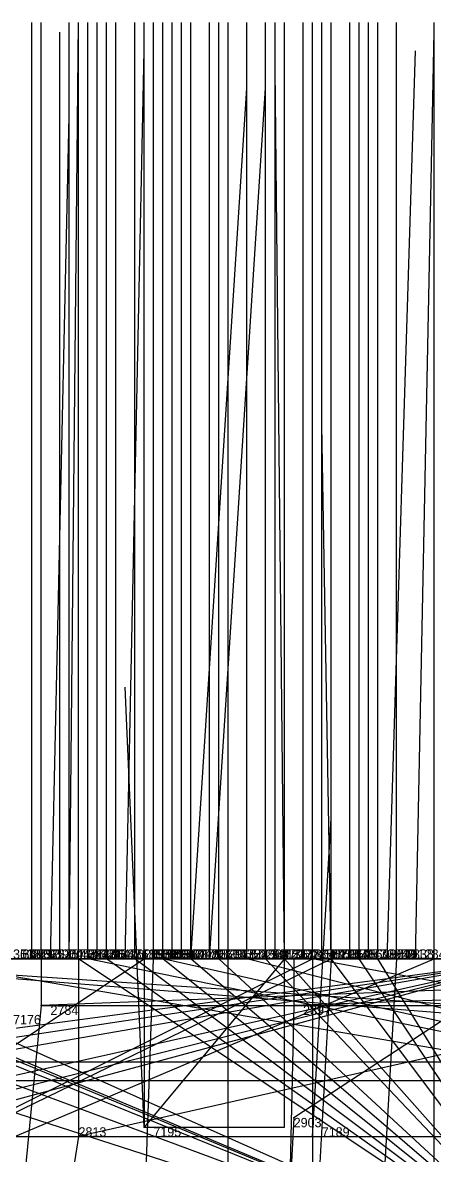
# Model space of a CAD drawing. Extents: x -0.07 to 1.1, y -0.07 to 1.1.
# Drawn here: x 0.266 to 0.31, y 0.979 to 1.1 of the extents above; entities that cross this region are included whole.
import ezdxf

# ---------------------------------------------------------------- set-up
doc = ezdxf.new("R2010")
doc.units = 0
for name, color, linetype in [('Clients', 3, 'CONTINUOUS'), ('Facilities', 3, 'CONTINUOUS'), ('Facilities_lines', 3, 'CONTINUOUS'), ('Min_max_boxes', 1, 'CONTINUOUS'), ('Normals', 1, 'CONTINUOUS'), ('Source_points', 5, 'CONTINUOUS'), ('Text', 3, 'CONTINUOUS')]:
    doc.layers.add(name, color=color, linetype=linetype)

msp = doc.modelspace()

# ---------------------------------------------------------------- linework, layer by layer
at = {"layer": 'Clients', "color": 5}
for p in [(0.267, 1, 0.108), (0.268, 1, 0.459), (0.271, 1, 0.752), (0.272, 1, 0.16), (0.273, 1, 0.24), (0.273, 1, 0.335), (0.273, 1, 0.511), (0.273, 1, 0.759), (0.273, 1, 0.834), (0.274, 1, 0.63), (0.275, 1, 0.215), (0.275, 1, 0.58), (0.276, 1, 0.719), (0.278, 1, 0.153), (0.278, 1, 0.43), (0.279, 1, 0.409), (0.279, 1, 0.587), (0.279, 1, 0.838), (0.28, 1, 0.344), (0.281, 1, 0.168), (0.281, 1, 0.265), (0.281, 1, 0.707), (0.281, 1, 0.793), (0.281, 1, 0.794), (0.282, 1, 0.451), (0.283, 1, 0.537), (0.284, 1, 0.132), (0.284, 1, 0.511), (0.286, 1, 0.825), (0.287, 1, 0.2), (0.287, 1, 0.548), (0.288, 1, 0.459), (0.29, 1, 0.364), (0.29, 1, 0.814), (0.29, 1, 0.811), (0.292, 1, 0.189), (0.292, 1, 0.134), (0.293, 1, 0.641), (0.294, 1, 0.296), (0.294, 1, 0.508), (0.296, 1, 0.746), (0.297, 1, 0.114), (0.297, 1, 0.591), (0.297, 1, 0.869), (0.298, 1, 0.567), (0.299, 1, 0.206), (0.299, 1, 0.007), (0.299, 1, 0.992), (0.299, 1, 0.883), (0.301, 1, 0.504), (0.302, 1, 0.125), (0.302, 1, 0.188), (0.303, 1, 0.376), (0.303, 1, 0.553), (0.304, 1, 0.291), (0.306, 1, 0.013), (0.306, 1, 0.658), (0.31, 1, 0.875), (0.268, 0.995), (0.295, 0.995), (0.295, 0.983), (0.279, 0.982, 1), (0.272, 0.981)]:
    msp.add_point(p, dxfattribs=at)
at = {"layer": 'Facilities', "color": 3}
for p in [(0.268, 1, 0.098), (0.269, 1, 0.019), (0.27, 1, 0.93), (0.271, 1, 0.914), (0.277, 1, 0.95), (0.284, 1, 0.035), (0.286, 1, 0.037), (0.294, 1, 0.892), (0.294, 1, 0.967), (0.304, 1, 0.048), (0.305, 1, 0.958), (0.308, 1, 0.071), (0.31, 1, 0.096), (0.297, 0.981, 1)]:
    msp.add_point(p, dxfattribs=at)
at = {"layer": 'Facilities_lines', "color": 3}
for p, q in [((0.027, 1, 0.46), (0.268, 1, 0.459)), ((0.027, 1, 0.46), (0.282, 1, 0.451)), ((0.027, 1, 0.46), (0.288, 1, 0.459)), ((0.027, 1, 0.618), (0.274, 1, 0.63)), ((0.068, 1, 0.64), (0.293, 1, 0.641)), ((0.072, 1, 0.482), (0.301, 1, 0.504)), ((0.072, 1, 0.482), (0.278, 1, 0.43)), ((0.072, 1, 0.482), (0.273, 1, 0.511)), ((0.072, 1, 0.482), (0.284, 1, 0.511)), ((0.072, 1, 0.482), (0.294, 1, 0.508)), ((0.075, 1, 0.438), (0.279, 1, 0.409)), ((0.075, 1, 0.438), (0.316, 1, 0.431)), ((0.075, 1, 0.658), (0.306, 1, 0.658)), ((0.075, 1, 0.658), (0.317, 1, 0.657)), ((0.075, 1, 0.658), (0.317, 1, 0.653)), ((0.075, 1, 0.658), (0.321, 1, 0.649)), ((0.078, 1, 0.664), (0.332, 1, 0.664)), ((0.078, 1, 0.664), (0.322, 1, 0.663)), ((0.08, 1, 0.629), (0.275, 1, 0.58)), ((0.08, 1, 0.629), (0.279, 1, 0.587)), ((0.08, 1, 0.629), (0.32, 1, 0.626)), ((0.083, 1, 0.567), (0.283, 1, 0.537)), ((0.083, 1, 0.567), (0.298, 1, 0.567)), ((0.083, 1, 0.567), (0.297, 1, 0.591)), ((0.083, 1, 0.567), (0.287, 1, 0.548)), ((0.083, 1, 0.567), (0.303, 1, 0.553)), ((0.093, 1, 0.388), (0.312, 1, 0.387)), ((0.103, 1, 0.414), (0.332, 1, 0.411)), ((0.103, 1, 0.414), (0.318, 1, 0.409)), ((0.103, 1, 0.414), (0.342, 1, 0.402)), ((0.109, 1, 0.32), (0.273, 1, 0.335)), ((0.112, 1, 0.357), (0.348, 1, 0.34)), ((0.112, 1, 0.357), (0.332, 1, 0.354)), ((0.112, 1, 0.357), (0.29, 1, 0.364)), ((0.112, 1, 0.357), (0.338, 1, 0.363)), ((0.112, 1, 0.357), (0.28, 1, 0.344)), ((0.112, 1, 0.357), (0.303, 1, 0.376)), ((0.112, 1, 0.357), (0.315, 1, 0.365)), ((0.321, 1, 0.02), (0.126, 0.974)), ((0.321, 1, 0.02), (0.135, 0.972)), ((0.268, 1, 0.098), (0.141, 1, 0.232)), ((0.321, 1, 0.02), (0.171, 0.974)), ((0.172, 1, 0.961), (0.332, 1, 1)), ((0.321, 1, 0.02), (0.21, 0.97)), ((0.321, 1, 0.02), (0.213, 0.973)), ((0.326, 0.964), (0.214, 1, 0.111)), ((0.225, 0.964, 1), (0.299, 1, 0.883)), ((0.225, 0.964, 1), (0.31, 1, 0.875)), ((0.225, 0.964, 1), (0.297, 1, 0.869)), ((0.225, 0.964, 1), (0.279, 1, 0.838)), ((0.326, 0.964), (0.229, 1, 0.193)), ((0.31, 1, 0.096), (0.23, 1, 0.001)), ((0.234, 1, 0.978), (0.489, 1, 0.872)), ((0.234, 1, 0.978), (0.386, 1, 0.863)), ((0.234, 1, 0.978), (0.338, 1, 0.765)), ((0.234, 1, 0.978), (0.286, 1, 0.825)), ((0.234, 1, 0.978), (0.392, 1, 0.879)), ((0.234, 1, 0.978), (0.281, 1, 0.793)), ((0.234, 1, 0.978), (0.273, 1, 0.759)), ((0.321, 1, 0.02), (0.236, 0.981)), ((0.326, 0.964), (0.237, 1, 0.194)), ((0.326, 0.964), (0.239, 1, 0.116)), ((0.239, 1, 0.899), (0.359, 0.992, 1)), ((0.239, 1, 0.899), (0.376, 0.989, 1)), ((0.239, 1, 0.899), (0.299, 1, 0.992)), ((0.326, 0.964), (0.24, 1, 0.213)), ((0.24, 1, 0.922), (0.281, 1, 0.707)), ((0.24, 1, 0.922), (0.276, 1, 0.719)), ((0.24, 1, 0.922), (0.271, 1, 0.752)), ((0.24, 1, 0.922), (0.296, 1, 0.746)), ((0.24, 1, 0.922), (0.322, 1, 0.74)), ((0.24, 1, 0.922), (0.319, 1, 0.738)), ((0.326, 0.964), (0.245, 1, 0.133)), ((0.365, 0.981, 1), (0.254, 1, 0.852)), ((0.31, 1, 0.096), (0.261, 1, 0.198)), ((0.31, 1, 0.096), (0.267, 1, 0.108)), ((0.398, 1, 0.053), (0.268, 0.995)), ((0.356, 1, 0.035), (0.272, 0.981)), ((0.326, 0.964), (0.272, 1, 0.16)), ((0.31, 1, 0.096), (0.273, 1, 0.24)), ((0.365, 0.981, 1), (0.273, 1, 0.834)), ((0.326, 0.964), (0.275, 1, 0.215)), ((0.326, 0.964), (0.278, 1, 0.153)), ((0.294, 1, 0.892), (0.279, 0.982, 1)), ((0.326, 0.964), (0.281, 1, 0.168)), ((0.326, 0.964), (0.281, 1, 0.265)), ((0.365, 0.981, 1), (0.281, 1, 0.794)), ((0.326, 0.964), (0.284, 1, 0.132)), ((0.326, 0.964), (0.287, 1, 0.2)), ((0.377, 1, 0.98), (0.29, 1, 0.814)), ((0.365, 0.981, 1), (0.29, 1, 0.811)), ((0.31, 1, 0.096), (0.292, 1, 0.189)), ((0.326, 0.964), (0.292, 1, 0.134)), ((0.326, 0.964), (0.294, 1, 0.296)), ((0.429, 1, 0.018), (0.295, 0.995)), ((0.321, 1, 0.02), (0.295, 0.983)), ((0.543, 0.954), (0.297, 1, 0.114)), ((0.326, 0.964), (0.299, 1, 0.206)), ((0.362, 1, 0.062), (0.299, 1, 0.007)), ((0.31, 1, 0.096), (0.302, 1, 0.125)), ((0.326, 0.964), (0.302, 1, 0.188)), ((0.326, 0.964), (0.304, 1, 0.291)), ((0.31, 1, 0.096), (0.306, 1, 0.013)), ((0.31, 1, 0.096), (0.367, 1, 0.232)), ((0.31, 1, 0.096), (0.399, 1, 0.223)), ((0.31, 1, 0.096), (0.384, 1, 0.25)), ((0.31, 1, 0.096), (0.362, 1, 0.184)), ((0.31, 1, 0.096), (0.354, 1, 0.235)), ((0.31, 1, 0.096), (0.343, 1, 0.208)), ((0.31, 1, 0.096), (0.317, 1, 0.145))]:
    msp.add_line(p, q, dxfattribs=at)
at = {"layer": 'Min_max_boxes', "color": 1}
for p, q in [((0.288, 1, 0.345), (0, 1, 0.345)), ((0.288, 1, 0.585), (0, 1, 0.585)), ((0.027, 1, 0.618), (0.274, 1, 0.618)), ((0.274, 1, 0.618), (0.027, 1, 0.618)), ((0.027, 1, 0.63), (0.274, 1, 0.63)), ((0.274, 1, 0.63), (0.027, 1, 0.63)), ((0.058, 1, 0.759), (0.489, 1, 0.759)), ((0.489, 1, 0.759), (0.058, 1, 0.759)), ((0.058, 1, 0.984), (0.489, 1, 0.984)), ((0.489, 1, 0.984), (0.058, 1, 0.984)), ((0.068, 1, 0.64), (0.293, 1, 0.64)), ((0.293, 1, 0.64), (0.068, 1, 0.64)), ((0.068, 1, 0.641), (0.293, 1, 0.641)), ((0.293, 1, 0.641), (0.068, 1, 0.641)), ((0.072, 1, 0.43), (0.301, 1, 0.43)), ((0.301, 1, 0.43), (0.072, 1, 0.43)), ((0.072, 1, 0.556), (0.301, 1, 0.556)), ((0.301, 1, 0.556), (0.072, 1, 0.556)), ((0.075, 1, 0.342), (0.316, 1, 0.342)), ((0.316, 1, 0.342), (0.075, 1, 0.342)), ((0.075, 1, 0.438), (0.316, 1, 0.438)), ((0.316, 1, 0.438), (0.075, 1, 0.438)), ((0.075, 1, 0.649), (0.321, 1, 0.649)), ((0.321, 1, 0.649), (0.075, 1, 0.649)), ((0.075, 1, 0.658), (0.321, 1, 0.658)), ((0.321, 1, 0.658), (0.075, 1, 0.658)), ((0.078, 1, 0.663), (0.332, 1, 0.663)), ((0.332, 1, 0.663), (0.078, 1, 0.663)), ((0.078, 1, 0.664), (0.332, 1, 0.664)), ((0.332, 1, 0.664), (0.078, 1, 0.664)), ((0.08, 1, 0.58), (0.32, 1, 0.58)), ((0.32, 1, 0.58), (0.08, 1, 0.58)), ((0.08, 1, 0.629), (0.32, 1, 0.629)), ((0.32, 1, 0.629), (0.08, 1, 0.629)), ((0.083, 1, 0.537), (0.303, 1, 0.537)), ((0.303, 1, 0.537), (0.083, 1, 0.537)), ((0.083, 1, 0.591), (0.303, 1, 0.591)), ((0.303, 1, 0.591), (0.083, 1, 0.591)), ((0.084, 1, 0.781), (0.332, 1, 0.781)), ((0.332, 1, 0.781), (0.084, 1, 0.781)), ((0.084, 1, 1), (0.332, 1, 1)), ((0.332, 1, 1), (0.084, 1, 1)), ((0.093, 1, 0.387), (0.312, 1, 0.387)), ((0.312, 1, 0.387), (0.093, 1, 0.387)), ((0.093, 1, 0.388), (0.312, 1, 0.388)), ((0.312, 1, 0.388), (0.093, 1, 0.388)), ((0.103, 1, 0.402), (0.342, 1, 0.402)), ((0.342, 1, 0.402), (0.103, 1, 0.402)), ((0.103, 1, 0.414), (0.342, 1, 0.414)), ((0.342, 1, 0.414), (0.103, 1, 0.414)), ((0.109, 1, 0.32), (0.273, 1, 0.32)), ((0.273, 1, 0.32), (0.109, 1, 0.32)), ((0.109, 1, 0.335), (0.273, 1, 0.335)), ((0.273, 1, 0.335), (0.109, 1, 0.335)), ((0.112, 1, 0.34), (0.348, 1, 0.34)), ((0.348, 1, 0.34), (0.112, 1, 0.34)), ((0.112, 1, 0.376), (0.348, 1, 0.376)), ((0.348, 1, 0.376), (0.112, 1, 0.376)), ((0.428, 1), (0.126, 1)), ((0.428, 1, 0.02), (0.126, 1, 0.02)), ((0.423, 1), (0.128, 1)), ((0.423, 1, 0.307), (0.128, 1, 0.307)), ((0.322, 1, 0.681), (0.135, 1, 0.681)), ((0.322, 1, 1), (0.135, 1, 1)), ((0.141, 1, 0.098), (0.268, 1, 0.098)), ((0.268, 1, 0.098), (0.141, 1, 0.098)), ((0.141, 1, 0.232), (0.268, 1, 0.232)), ((0.268, 1, 0.232), (0.141, 1, 0.232)), ((0.31, 1, 0.775), (0.225, 1, 0.775)), ((0.31, 1, 1), (0.225, 1, 1)), ((0.23, 1, 0.001), (0.399, 1, 0.001)), ((0.399, 1, 0.001), (0.23, 1, 0.001)), ((0.23, 1, 0.25), (0.399, 1, 0.25)), ((0.399, 1, 0.25), (0.23, 1, 0.25)), ((0.376, 1, 0.899), (0.231, 1, 0.899)), ((0.376, 1, 1), (0.231, 1, 1)), ((0.497, 1, 0.765), (0.254, 1, 0.765)), ((0.497, 1, 1), (0.254, 1, 1)), ((0.398, 1), (0.268, 1)), ((0.268, 1), (0.268, 0.995)), ((0.398, 1, 0.053), (0.268, 1, 0.053)), ((0.268, 1, 0.053), (0.268, 0.995, 0.053)), ((0.268, 1), (0.268, 1, 0.053)), ((0.268, 1, 0.098), (0.268, 1, 0.098)), ((0.268, 1, 0.232), (0.268, 1, 0.232)), ((0.268, 1, 0.098), (0.268, 1, 0.232)), ((0.268, 1, 0.098), (0.268, 1, 0.232)), ((0.356, 1), (0.272, 1)), ((0.272, 1), (0.272, 0.981)), ((0.356, 1, 0.035), (0.272, 1, 0.035)), ((0.272, 1, 0.035), (0.272, 0.981, 0.035)), ((0.272, 1), (0.272, 1, 0.035)), ((0.273, 1, 0.32), (0.273, 1, 0.32)), ((0.273, 1, 0.335), (0.273, 1, 0.335)), ((0.273, 1, 0.32), (0.273, 1, 0.335)), ((0.273, 1, 0.32), (0.273, 1, 0.335)), ((0.274, 1, 0.618), (0.274, 1, 0.618)), ((0.274, 1, 0.63), (0.274, 1, 0.63)), ((0.274, 1, 0.618), (0.274, 1, 0.63)), ((0.274, 1, 0.618), (0.274, 1, 0.63)), ((0.294, 1, 0.892), (0.279, 1, 0.892)), ((0.279, 1, 0.892), (0.279, 0.982, 0.892)), ((0.294, 1, 1), (0.279, 1, 1)), ((0.279, 1, 1), (0.279, 0.982, 1)), ((0.279, 1, 0.892), (0.279, 1, 1)), ((0.288, 0.805, 0.345), (0.288, 1, 0.345)), ((0.288, 0.805, 0.585), (0.288, 1, 0.585)), ((0.288, 1, 0.345), (0.288, 1, 0.585)), ((0.29, 1, 0.763), (0.618, 1, 0.763)), ((0.618, 1, 0.763), (0.29, 1, 0.763)), ((0.29, 1, 0.763), (0.29, 1, 0.763)), ((0.29, 1, 0.991), (0.618, 1, 0.991)), ((0.618, 1, 0.991), (0.29, 1, 0.991)), ((0.29, 1, 0.991), (0.29, 1, 0.991)), ((0.29, 1, 0.763), (0.29, 1, 0.991)), ((0.29, 1, 0.763), (0.29, 1, 0.991)), ((0.293, 1, 0.64), (0.293, 1, 0.64)), ((0.293, 1, 0.641), (0.293, 1, 0.641)), ((0.293, 1, 0.64), (0.293, 1, 0.641)), ((0.293, 1, 0.64), (0.293, 1, 0.641)), ((0.294, 0.982, 0.892), (0.294, 1, 0.892)), ((0.294, 0.982, 1), (0.294, 1, 1)), ((0.294, 1, 0.892), (0.294, 1, 1)), ((0.429, 1), (0.295, 1)), ((0.295, 1), (0.295, 0.995)), ((0.429, 1, 0.018), (0.295, 1, 0.018)), ((0.295, 1, 0.018), (0.295, 0.995, 0.018)), ((0.295, 1), (0.295, 1, 0.018)), ((0.755, 1), (0.297, 1)), ((0.297, 1), (0.297, 0.954)), ((0.755, 1, 0.356), (0.297, 1, 0.356)), ((0.297, 1, 0.356), (0.297, 0.954, 0.356)), ((0.297, 1), (0.297, 1, 0.356)), ((0.299, 1, 0.007), (0.362, 1, 0.007)), ((0.362, 1, 0.007), (0.299, 1, 0.007)), ((0.299, 1, 0.007), (0.299, 1, 0.007)), ((0.299, 1, 0.062), (0.362, 1, 0.062)), ((0.362, 1, 0.062), (0.299, 1, 0.062)), ((0.299, 1, 0.062), (0.299, 1, 0.062)), ((0.299, 1, 0.007), (0.299, 1, 0.062)), ((0.299, 1, 0.007), (0.299, 1, 0.062)), ((0.301, 1, 0.43), (0.301, 1, 0.43)), ((0.301, 1, 0.556), (0.301, 1, 0.556)), ((0.301, 1, 0.43), (0.301, 1, 0.556)), ((0.301, 1, 0.43), (0.301, 1, 0.556)), ((0.303, 1, 0.537), (0.303, 1, 0.537)), ((0.303, 1, 0.591), (0.303, 1, 0.591)), ((0.303, 1, 0.537), (0.303, 1, 0.591)), ((0.303, 1, 0.537), (0.303, 1, 0.591)), ((0.31, 0.964, 0.775), (0.31, 1, 0.775)), ((0.31, 0.964, 1), (0.31, 1, 1)), ((0.31, 1, 0.775), (0.31, 1, 1)), ((0.268, 0.995), (0.398, 0.995)), ((0.268, 0.995, 0.053), (0.398, 0.995, 0.053)), ((0.268, 0.995), (0.268, 0.995, 0.053)), ((0.295, 0.995), (0.429, 0.995)), ((0.295, 0.995, 0.018), (0.429, 0.995, 0.018)), ((0.295, 0.995), (0.295, 0.995, 0.018)), ((0.135, 0.989, 0.681), (0.322, 0.989, 0.681)), ((0.135, 0.989, 1), (0.322, 0.989, 1)), ((0.231, 0.987, 0.899), (0.376, 0.987, 0.899)), ((0.231, 0.987, 1), (0.376, 0.987, 1)), ((0.279, 0.982, 0.892), (0.294, 0.982, 0.892)), ((0.279, 0.982, 1), (0.294, 0.982, 1)), ((0.279, 0.982, 0.892), (0.279, 0.982, 1)), ((0.294, 0.982, 0.892), (0.294, 0.982, 1)), ((0.254, 0.981, 0.765), (0.497, 0.981, 0.765)), ((0.254, 0.981, 1), (0.497, 0.981, 1)), ((0.272, 0.981), (0.356, 0.981)), ((0.272, 0.981, 0.035), (0.356, 0.981, 0.035)), ((0.272, 0.981), (0.272, 0.981, 0.035))]:
    msp.add_line(p, q, dxfattribs=at)
at = {"layer": 'Normals', "color": 1}
for p, q in [((0.267, 1, 0.108), (0.267, 1.1, 0.108)), ((0.268, 1, 0.098), (0.268, 1.1, 0.097)), ((0.268, 1, 0.459), (0.268, 1.1, 0.459)), ((0.271, 1, 0.752), (0.271, 1.1, 0.752)), ((0.271, 1, 0.914), (0.272, 1.1, 0.919)), ((0.272, 1, 0.16), (0.272, 1.1, 0.16)), ((0.273, 1, 0.24), (0.273, 1.1, 0.24)), ((0.273, 1, 0.335), (0.273, 1.1, 0.335)), ((0.273, 1, 0.511), (0.273, 1.1, 0.511)), ((0.273, 1, 0.759), (0.273, 1.1, 0.759)), ((0.273, 1, 0.834), (0.273, 1.1, 0.834)), ((0.274, 1, 0.63), (0.274, 1.1, 0.63)), ((0.275, 1, 0.215), (0.275, 1.1, 0.215)), ((0.275, 1, 0.58), (0.275, 1.1, 0.58)), ((0.276, 1, 0.719), (0.276, 1.1, 0.719)), ((0.278, 1, 0.153), (0.278, 1.1, 0.153)), ((0.278, 1, 0.43), (0.278, 1.1, 0.43)), ((0.279, 1, 0.409), (0.279, 1.1, 0.409)), ((0.279, 1, 0.587), (0.279, 1.1, 0.587)), ((0.279, 1, 0.838), (0.279, 1.1, 0.838)), ((0.28, 1, 0.344), (0.28, 1.1, 0.344)), ((0.281, 1, 0.168), (0.281, 1.1, 0.168)), ((0.281, 1, 0.265), (0.281, 1.1, 0.265)), ((0.281, 1, 0.707), (0.281, 1.1, 0.707)), ((0.281, 1, 0.793), (0.281, 1.1, 0.793)), ((0.281, 1, 0.794), (0.281, 1.1, 0.794)), ((0.282, 1, 0.451), (0.282, 1.1, 0.451)), ((0.283, 1, 0.537), (0.283, 1.1, 0.537)), ((0.284, 1, 0.132), (0.284, 1.1, 0.132)), ((0.284, 1, 0.511), (0.284, 1.1, 0.511)), ((0.286, 1, 0.825), (0.286, 1.1, 0.825)), ((0.287, 1, 0.2), (0.287, 1.1, 0.2)), ((0.287, 1, 0.548), (0.287, 1.1, 0.548)), ((0.288, 1, 0.459), (0.288, 1.1, 0.459)), ((0.29, 1, 0.364), (0.29, 1.1, 0.364)), ((0.29, 1, 0.814), (0.29, 1.1, 0.814)), ((0.29, 1, 0.811), (0.29, 1.1, 0.811)), ((0.292, 1, 0.189), (0.292, 1.1, 0.189)), ((0.292, 1, 0.134), (0.292, 1.1, 0.134)), ((0.293, 1, 0.641), (0.293, 1.1, 0.641)), ((0.294, 1, 0.296), (0.294, 1.1, 0.296)), ((0.294, 1, 0.508), (0.294, 1.1, 0.508)), ((0.294, 1, 0.892), (0.294, 1.1, 0.892)), ((0.296, 1, 0.746), (0.296, 1.1, 0.746)), ((0.297, 1, 0.114), (0.297, 1.1, 0.114)), ((0.297, 1, 0.591), (0.297, 1.1, 0.591)), ((0.297, 1, 0.869), (0.297, 1.1, 0.869)), ((0.298, 1, 0.567), (0.298, 1.1, 0.567)), ((0.299, 1, 0.206), (0.299, 1.1, 0.206)), ((0.299, 1, 0.883), (0.299, 1.1, 0.883)), ((0.301, 1, 0.504), (0.301, 1.1, 0.504)), ((0.302, 1, 0.125), (0.302, 1.1, 0.125)), ((0.302, 1, 0.188), (0.302, 1.1, 0.188)), ((0.303, 1, 0.376), (0.303, 1.1, 0.376)), ((0.303, 1, 0.553), (0.303, 1.1, 0.553)), ((0.304, 1, 0.291), (0.304, 1.1, 0.291)), ((0.306, 1, 0.658), (0.306, 1.1, 0.658)), ((0.31, 1, 0.096), (0.31, 1.1, 0.096)), ((0.31, 1, 0.875), (0.31, 1.1, 0.875)), ((0.27, 1, 0.93), (0.27, 1.099, 0.94)), ((0.308, 1, 0.071), (0.31, 1.099, 0.058)), ((0.304, 1, 0.048), (0.304, 1.098, 0.026)), ((0.277, 1, 0.95), (0.279, 1.097, 0.975)), ((0.305, 1, 0.958), (0.308, 1.097, 0.981)), ((0.294, 1, 0.967), (0.293, 1.095, 0.999)), ((0.284, 1, 0.035), (0.29, 1.093, -0.002)), ((0.286, 1, 0.037), (0.292, 1.093, 0.001)), ((0.269, 1, 0.019), (0.271, 1.09, -0.025)), ((0.299, 1, 0.992), (0.298, 1.057, 1.074)), ((0.279, 0.982, 1), (0.277, 1.029, 1.088)), ((0.297, 0.981, 1), (0.299, 1.015, 1.094)), ((0.279, 0.97, 1), (0.28, 1, 1.095)), ((0.299, 1, 0.007), (0.296, 0.946, 0.091)), ((0.306, 1, 0.013), (0.302, 0.931, 0.086)), ((0.268, 0.995), (0.263, 0.943, 0.085)), ((0.295, 0.995), (0.294, 0.948, 0.088)), ((0.295, 0.983), (0.293, 0.943, 0.092)), ((0.272, 0.981), (0.266, 0.944, 0.093))]:
    msp.add_line(p, q, dxfattribs=at)
at = {"layer": 'Source_points', "color": 5}
for p in [(0.267, 1, 0.108), (0.268, 1, 0.098), (0.268, 1, 0.459), (0.269, 1, 0.019), (0.27, 1, 0.93), (0.271, 1, 0.752), (0.271, 1, 0.914), (0.272, 1, 0.16), (0.273, 1, 0.24), (0.273, 1, 0.335), (0.273, 1, 0.511), (0.273, 1, 0.759), (0.273, 1, 0.834), (0.274, 1, 0.63), (0.275, 1, 0.215), (0.275, 1, 0.58), (0.276, 1, 0.719), (0.277, 1, 0.95), (0.278, 1, 0.153), (0.278, 1, 0.43), (0.279, 1, 0.409), (0.279, 1, 0.587), (0.279, 1, 0.838), (0.28, 1, 0.344), (0.281, 1, 0.168), (0.281, 1, 0.265), (0.281, 1, 0.707), (0.281, 1, 0.793), (0.281, 1, 0.794), (0.282, 1, 0.451), (0.283, 1, 0.537), (0.284, 1, 0.035), (0.284, 1, 0.132), (0.284, 1, 0.511), (0.286, 1, 0.037), (0.286, 1, 0.825), (0.287, 1, 0.2), (0.287, 1, 0.548), (0.288, 1, 0.459), (0.29, 1, 0.364), (0.29, 1, 0.814), (0.29, 1, 0.811), (0.292, 1, 0.189), (0.292, 1, 0.134), (0.293, 1, 0.641), (0.294, 1, 0.296), (0.294, 1, 0.508), (0.294, 1, 0.892), (0.294, 1, 0.967), (0.296, 1, 0.746), (0.297, 1, 0.114), (0.297, 1, 0.591), (0.297, 1, 0.869), (0.298, 1, 0.567), (0.299, 1, 0.206), (0.299, 1, 0.007), (0.299, 1, 0.992), (0.299, 1, 0.883), (0.301, 1, 0.504), (0.302, 1, 0.125), (0.302, 1, 0.188), (0.303, 1, 0.376), (0.303, 1, 0.553), (0.304, 1, 0.048), (0.304, 1, 0.291), (0.305, 1, 0.958), (0.306, 1, 0.013), (0.306, 1, 0.658), (0.308, 1, 0.071), (0.31, 1, 0.096), (0.31, 1, 0.875), (0.268, 0.995), (0.295, 0.995), (0.295, 0.983), (0.279, 0.982, 1), (0.272, 0.981), (0.297, 0.981, 1)]:
    msp.add_point(p, dxfattribs=at)

# ---------------------------------------------------------------- texts
at = {"layer": 'Text', "color": 3}
for s, p in [('3538', (0.265, 1, 0.45)), ('3612', (0.265, 1, 0.433)), ('3580', (0.266, 1, 0.413)), ('6496', (0.266, 1, 0.723)), ('2792', (0.267, 1, 0.108)), ('2939', (0.268, 1, 0.098)), ('3535', (0.269, 1, 0.459)), ('2921', (0.269, 1, 0.019)), ('6453', (0.271, 1, 0.752)), ('7047', (0.271, 1, 0.93)), ('7143', (0.272, 1, 0.914)), ('3532', (0.273, 1, 0.335)), ('2827', (0.273, 1, 0.24)), ('2942', (0.273, 1, 0.16)), ('6477', (0.273, 1, 0.511)), ('7238', (0.273, 1, 0.834)), ('7166', (0.274, 1, 0.759)), ('2884', (0.275, 1, 0.215)), ('6428', (0.275, 1, 0.58)), ('6468', (0.275, 1, 0.63)), ('6426', (0.276, 1, 0.719)), ('3616', (0.278, 1, 0.43)), ('7181', (0.278, 1, 0.95)), ('2898', (0.279, 1, 0.153)), ('3527', (0.28, 1, 0.409)), ('3596', (0.28, 1, 0.344)), ('6505', (0.28, 1, 0.587)), ('7187', (0.28, 1, 0.838)), ('3573', (0.281, 1, 0.265)), ('6451', (0.281, 1, 0.707)), ('7209', (0.281, 1, 0.794)), ('3542', (0.282, 1, 0.451)), ('2920', (0.282, 1, 0.168)), ('7080', (0.282, 1, 0.793)), ('6421', (0.283, 1, 0.537)), ('2947', (0.284, 1, 0.132)), ('6498', (0.284, 1, 0.511)), ('2768', (0.285, 1, 0.035)), ('7073', (0.286, 1, 0.825)), ('2774', (0.287, 1, 0.037)), ('6506', (0.287, 1, 0.548)), ('2918', (0.288, 1, 0.2)), ('3550', (0.289, 1, 0.459)), ('3589', (0.29, 1, 0.364)), ('7225', (0.29, 1, 0.811)), ('7114', (0.291, 1, 0.814)), ('2861', (0.292, 1, 0.189)), ('2870', (0.293, 1, 0.134)), ('6479', (0.293, 1, 0.641)), ('6517', (0.294, 1, 0.508)), ('7222', (0.294, 1, 0.967)), ('3578', (0.295, 1, 0.296)), ('7118', (0.295, 1, 0.892)), ('6441', (0.296, 1, 0.746)), ('2850', (0.297, 1, 0.114)), ('7185', (0.297, 1, 0.869)), ('6475', (0.298, 1, 0.591)), ('2937', (0.299, 1, 0.007)), ('6415', (0.299, 1, 0.567)), ('7078', (0.299, 1, 0.992)), ('2924', (0.3, 1, 0.206)), ('7107', (0.3, 1, 0.883)), ('3595', (0.301, 1, 0.504)), ('2843', (0.302, 1, 0.125)), ('2877', (0.302, 1, 0.188)), ('3608', (0.303, 1, 0.376)), ('6509', (0.303, 1, 0.553)), ('3549', (0.305, 1, 0.291)), ('2952', (0.305, 1, 0.048)), ('6461', (0.306, 1, 0.658)), ('7191', (0.306, 1, 0.958)), ('2838', (0.307, 1, 0.013)), ('2845', (0.309, 1, 0.071)), ('2784', (0.269, 0.994)), ('2897', (0.296, 0.994)), ('7176', (0.265, 0.993, 1)), ('2903', (0.295, 0.982)), ('2813', (0.272, 0.981)), ('7195', (0.28, 0.981, 1)), ('7189', (0.298, 0.981, 1))]:
    msp.add_text(s, height=0.001, dxfattribs=at).set_placement(p)

doc.saveas('drawing.dxf')
